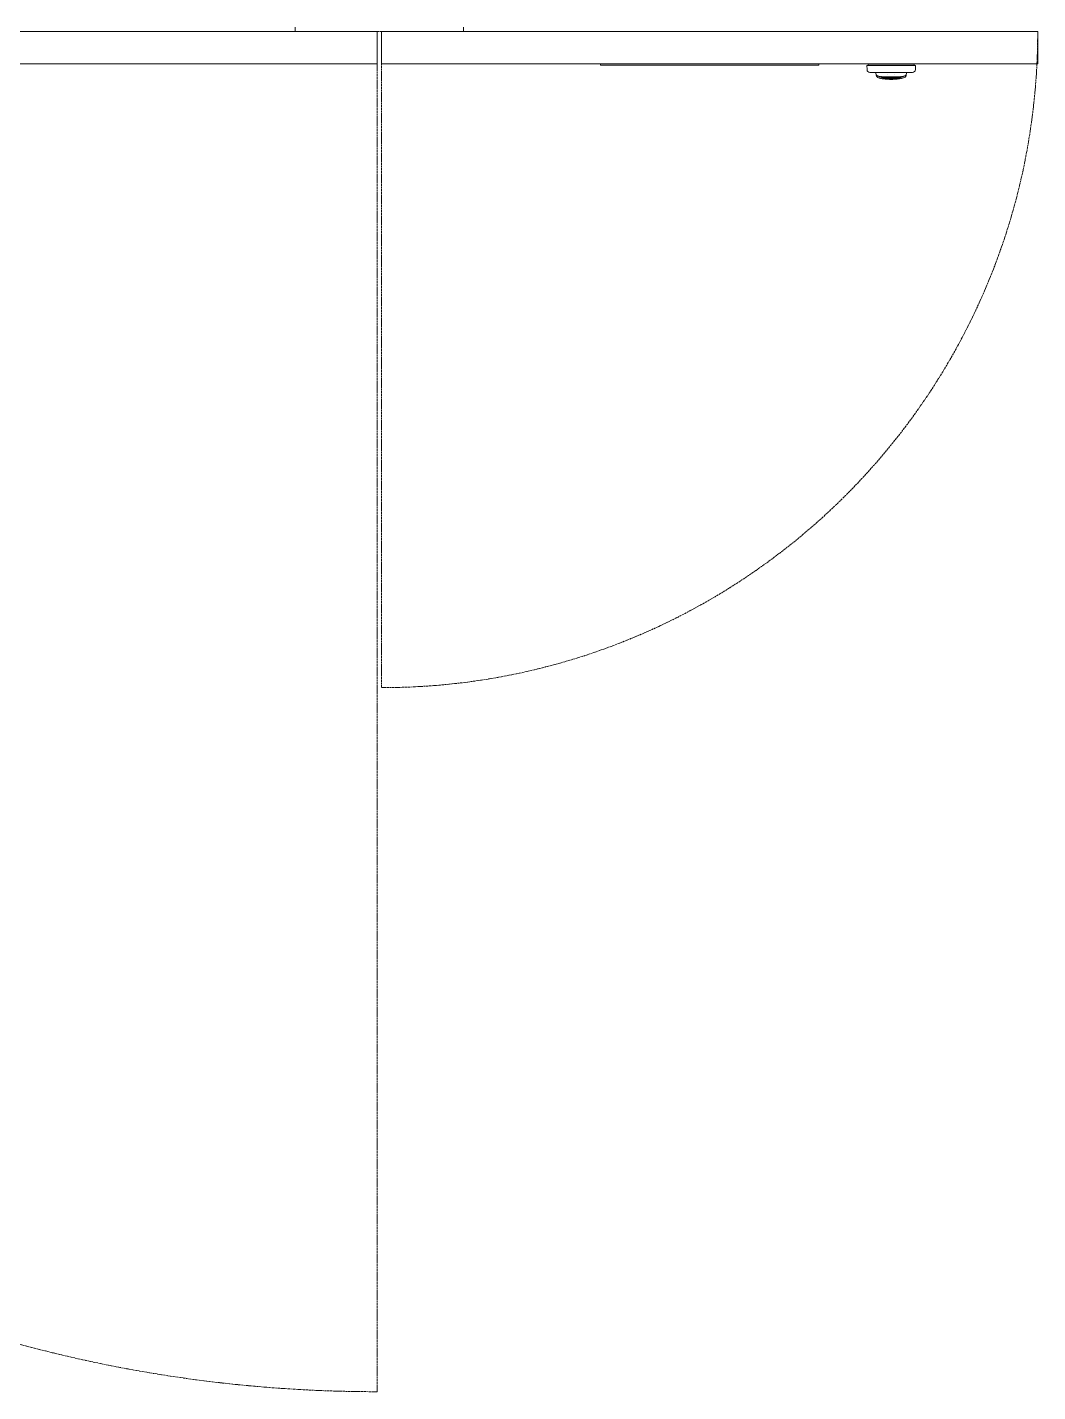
# Model space of a CAD drawing. Header units: millimetres. Extents: x 0 to 10092, y 0 to 7128.
# Drawn here: x 3515 to 4208, y 4249 to 5186 of the extents above; entities that cross this region are included whole.
import ezdxf

# ---------------------------------------------------------------- set-up
doc = ezdxf.new("R2010")
doc.units = ezdxf.units.MM
doc.header["$LTSCALE"] = 12
doc.linetypes.add('DASHED', pattern=[0.2067, 0.1654, -0.0413])
doc.layers.add('가시적인 것(ISO)', color=3, linetype='Continuous', lineweight=5, true_color=0x00ff00)
doc.layers.add('스케치 형상(ISO)', color=3, linetype='Continuous', lineweight=5, true_color=0x00ff00)

msp = doc.modelspace()

# ---------------------------------------------------------------- linework, layer by layer
at = {"layer": '가시적인 것(ISO)'}
for p, q in [((2821.517, 5182.586), (3755.017, 5182.586)), ((3698.817, 5185.586), (3698.817, 5182.586)), ((3755.017, 5182.586), (3755.017, 5160.586)), ((4208.267, 5182.586), (3758.017, 5182.586)), ((3758.017, 5182.586), (3758.017, 5160.586)), ((3814.217, 5185.586), (3814.217, 5182.586)), ((4208.267, 5182.586), (4208.267, 5160.586)), ((3755.017, 5160.586), (2821.517, 5160.586)), ((3614.499, 5160.586), (3614.499, 5160.576)), ((3614.71, 5160.586), (3614.71, 5160.576)), ((3615.869, 5160.586), (3615.869, 5160.576)), ((3680.869, 5160.576), (3615.869, 5160.576)), ((3680.869, 5160.586), (3680.869, 5160.576)), ((3682.027, 5160.586), (3682.027, 5160.576)), ((3682.238, 5160.586), (3682.238, 5160.576)), ((3758.017, 5160.586), (4208.267, 5160.586)), ((3908.142, 5159.586), (3908.142, 5160.586)), ((4058.142, 5159.586), (4058.142, 5160.586)), ((4091.868, 5160.586), (4091.868, 5159.586)), ((4123.568, 5160.586), (4123.568, 5159.586)), ((3908.142, 5159.586), (4058.142, 5159.586)), ((3913.142, 5159.586), (3913.142, 5159.576)), ((3918.142, 5159.576), (3913.142, 5159.576)), ((3918.142, 5159.586), (3918.142, 5159.576)), ((4048.142, 5159.576), (3918.142, 5159.576)), ((4048.142, 5159.586), (4048.142, 5159.576)), ((4053.142, 5159.576), (4048.142, 5159.576)), ((4053.142, 5159.586), (4053.142, 5159.576)), ((4091.118, 5159.286), (4124.318, 5159.286)), ((4091.118, 5159.286), (4091.141, 5156.569)), ((4091.868, 5159.586), (4123.568, 5159.586)), ((4092.718, 5159.286), (4092.718, 5159.436)), ((4093.141, 5154.586), (4122.294, 5154.586)), ((4097.218, 5154.162), (4097.218, 5154.586)), ((4097.218, 5153.951), (4097.218, 5154.162)), ((4103.18, 5151.615), (4101.269, 5151.615)), ((4106.273, 5151.41), (4101.683, 5151.41)), ((4106.718, 5151.205), (4102.097, 5151.205)), ((4107.162, 5151), (4102.511, 5151)), ((4107.606, 5150.795), (4102.925, 5150.795)), ((4105.218, 5153.392), (4105.218, 5153.392)), ((4106.607, 5151.455), (4106.607, 5151.494)), ((4106.748, 5151.492), (4106.829, 5151.455)), ((4106.829, 5151.455), (4107.051, 5151.352)), ((4107.051, 5151.25), (4107.051, 5151.352)), ((4107.051, 5151.352), (4107.273, 5151.25)), ((4107.273, 5151.25), (4107.494, 5151.148)), ((4107.495, 5151.045), (4107.494, 5151.148)), ((4107.494, 5151.148), (4107.717, 5151.045)), ((4107.718, 5151.045), (4107.941, 5151.148)), ((4112.51, 5150.795), (4107.829, 5150.795)), ((4107.94, 5151.045), (4107.941, 5151.148)), ((4107.941, 5151.148), (4108.162, 5151.25)), ((4108.162, 5151.25), (4108.385, 5151.352)), ((4112.924, 5151), (4108.274, 5151)), ((4108.385, 5151.352), (4108.607, 5151.455)), ((4108.385, 5151.25), (4108.385, 5151.352)), ((4108.607, 5151.455), (4108.688, 5151.492)), ((4113.338, 5151.205), (4108.718, 5151.205)), ((4108.829, 5151.455), (4108.829, 5151.494)), ((4113.752, 5151.41), (4109.162, 5151.41)), ((4110.218, 5153.392), (4110.218, 5153.392)), ((4114.167, 5151.615), (4112.255, 5151.615)), ((4118.218, 5154.162), (4118.218, 5154.586)), ((4118.218, 5154.162), (4118.218, 5153.951)), ((4122.718, 5159.286), (4122.718, 5159.436)), ((4124.318, 5159.286), (4124.294, 5156.569)), ((4112.096, 5150.59), (4103.34, 5150.59)), ((4111.682, 5150.385), (4103.754, 5150.385)), ((4111.271, 5150.181), (4104.164, 5150.181)), ((4110.2, 5149.978), (4105.235, 5149.978))]:
    msp.add_line(p, q, dxfattribs=at)
for centre, radius, start, end in [((4093.141, 5156.586), 2, 180.5, 270), ((4092.868, 5159.436), 0.15, 90, 180), ((4099.218, 5153.951), 2, 180, 263.743805), ((4107.718, 5231.486), 80, 263.743805, 276.256195), ((4116.218, 5153.951), 2, 276.256195, 0), ((4122.294, 5156.586), 2, 270, 359.5), ((4122.568, 5159.436), 0.15, 0, 90)]:
    msp.add_arc(centre, radius, start, end, dxfattribs=at)
for centre, major_axis, ratio, start_param, end_param in [((4097.51, 5151.003), (0.069, -1.982), 0.00001, 3.505521, 3.6849164), ((4107.718, 5152.237), (-8.705, 0), 0.2050626, 0.1621143, 1.0174809), ((4106.273, 5151.66), (0, 0.25), 0.4444444, 2.2604932, 4.0066341), ((4106.718, 5151.455), (0, 0.25), 0.4444444, 1.5707963, 4.7114932), ((4107.162, 5151.25), (0, 0.25), 0.4444444, 1.5707963, 4.7114932), ((4107.606, 5151.045), (0, 0.25), 0.4444444, 1.5707963, 4.7110469), ((4107.829, 5151.045), (0, 0.25), 0.4444444, 1.5721383, 4.712389), ((4108.274, 5151.25), (0, 0.25), 0.4444444, 1.5716921, 4.712389), ((4108.718, 5151.455), (0, 0.25), 0.4444444, 1.5716921, 4.712389), ((4109.162, 5151.66), (0, 0.25), 0.4444444, 2.2765512, 4.0226921), ((4107.718, 5152.237), (-8.705, 0), 0.2050626, 2.1241115, 2.9794784), ((4117.034, 5152.705), (0.949, 0.047), 0.9756838, 6.2008301, 6.2008423), ((4117.925, 5151.014), (0.069, 1.97), 0.00001, 5.7497908, 5.9317981)]:
    msp.add_ellipse(centre, major_axis=major_axis, ratio=ratio, start_param=start_param, end_param=end_param, dxfattribs=at)
for points, degree in [([(3614.71, 5160.576), (3614.583, 5160.576), (3614.499, 5160.576)], 2), ([(3615.869, 5160.576), (3615.173, 5160.576), (3614.71, 5160.576)], 2), ([(3682.027, 5160.576), (3681.564, 5160.576), (3680.869, 5160.576)], 2), ([(3682.238, 5160.576), (3682.154, 5160.576), (3682.027, 5160.576)], 2), ([(4097.431, 5153.264), (4097.431, 5153.264), (4097.431, 5153.264), (4097.431, 5153.264)], 3), ([(4098.75, 5152.222), (4098.75, 5152.222), (4098.75, 5152.222), (4098.75, 5152.222)], 3), ([(4118.004, 5153.264), (4118.004, 5153.264), (4118.004, 5153.264), (4118.004, 5153.264)], 3)]:
    msp.add_open_spline(points, degree=degree, dxfattribs=at)
for points, knots in [([(4097.439, 5153.035), (4097.44, 5153.006), (4097.441, 5152.977), (4097.442, 5152.948), (4097.443, 5152.919), (4097.445, 5152.89), (4097.445, 5152.861)], [0.34256027, 0.34256027, 0.34256027, 0.34256027, 0.66666667, 0.66666667, 0.66666667, 1, 1, 1, 1]), ([(4117.983, 5152.676), (4117.974, 5152.404), (4117.88, 5152.141), (4117.611, 5151.722), (4117.439, 5151.559), (4116.924, 5151.176), (4116.533, 5150.995), (4115.343, 5150.577), (4114.409, 5150.367), (4112.41, 5150.068), (4111.364, 5149.964), (4109.285, 5149.845), (4108.233, 5149.821), (4106.199, 5149.844), (4105.192, 5149.889), (4103.313, 5150.04), (4102.42, 5150.147), (4100.826, 5150.418), (4100.113, 5150.584), (4098.892, 5150.986), (4098.391, 5151.211), (4097.714, 5151.833), (4097.468, 5152.227), (4097.452, 5152.676)], [0, 0, 0, 0, 0.1451518, 0.1451518, 0.2929076, 0.2929076, 0.5537524, 0.5537524, 0.9533821, 0.9533821, 1.2920071, 1.2920071, 1.6011436, 1.6011436, 1.9030083, 1.9030083, 2.2062808, 2.2062808, 2.5194214, 2.5194214, 2.8597329, 2.8597329, 3.0997584, 3.0997584, 3.0997584, 3.0997584]), ([(4101.269, 5151.615), (4101.246, 5151.615), (4101.224, 5151.619), (4101.182, 5151.633), (4101.161, 5151.643), (4101.126, 5151.67), (4101.11, 5151.686), (4101.083, 5151.722), (4101.072, 5151.742), (4101.063, 5151.764)], [0, 0, 0, 0, 0.006749835, 0.006749835, 0.013426872, 0.013426872, 0.020253509, 0.020253509, 0.027219284, 0.027219284, 0.027219284, 0.027219284]), ([(4101.683, 5151.41), (4101.661, 5151.41), (4101.638, 5151.414), (4101.596, 5151.428), (4101.576, 5151.438), (4101.54, 5151.465), (4101.524, 5151.481), (4101.496, 5151.518), (4101.485, 5151.54), (4101.469, 5151.579), (4101.464, 5151.597), (4101.46, 5151.615)], [0, 0, 0, 0, 0.006749835, 0.006749835, 0.013426872, 0.013426872, 0.020253509, 0.020253509, 0.027596609, 0.027596609, 0.033169106, 0.033169106, 0.033169106, 0.033169106]), ([(4102.097, 5151.205), (4102.075, 5151.205), (4102.052, 5151.209), (4102.01, 5151.223), (4101.99, 5151.233), (4101.954, 5151.26), (4101.938, 5151.276), (4101.911, 5151.313), (4101.899, 5151.334), (4101.884, 5151.374), (4101.878, 5151.392), (4101.875, 5151.41)], [0, 0, 0, 0, 0.006749835, 0.006749835, 0.013426872, 0.013426872, 0.020253509, 0.020253509, 0.027596609, 0.027596609, 0.033169106, 0.033169106, 0.033169106, 0.033169106]), ([(4102.511, 5151), (4102.489, 5151), (4102.466, 5151.004), (4102.424, 5151.018), (4102.404, 5151.028), (4102.368, 5151.055), (4102.352, 5151.071), (4102.324, 5151.108), (4102.313, 5151.13), (4102.298, 5151.169), (4102.292, 5151.187), (4102.289, 5151.205)], [0, 0, 0, 0, 0.006749835, 0.006749835, 0.013426872, 0.013426872, 0.020253509, 0.020253509, 0.027596609, 0.027596609, 0.033154335, 0.033154335, 0.033154335, 0.033154335]), ([(4102.925, 5150.795), (4102.903, 5150.795), (4102.88, 5150.799), (4102.838, 5150.813), (4102.818, 5150.823), (4102.782, 5150.85), (4102.766, 5150.866), (4102.739, 5150.903), (4102.727, 5150.925), (4102.712, 5150.964), (4102.706, 5150.982), (4102.703, 5151)], [0, 0, 0, 0, 0.006749732, 0.006749732, 0.013426774, 0.013426774, 0.020253411, 0.020253411, 0.027596512, 0.027596512, 0.033170572, 0.033170572, 0.033170572, 0.033170572]), ([(4103.34, 5150.59), (4103.317, 5150.59), (4103.294, 5150.594), (4103.252, 5150.608), (4103.232, 5150.618), (4103.196, 5150.645), (4103.18, 5150.661), (4103.153, 5150.698), (4103.141, 5150.719), (4103.126, 5150.759), (4103.121, 5150.777), (4103.117, 5150.795)], [0, 0, 0, 0, 0.006749835, 0.006749835, 0.013426873, 0.013426873, 0.020253511, 0.020253511, 0.027596616, 0.027596616, 0.033169074, 0.033169074, 0.033169074, 0.033169074]), ([(4112.318, 5150.795), (4112.314, 5150.774), (4112.308, 5150.754), (4112.29, 5150.711), (4112.277, 5150.689), (4112.243, 5150.648), (4112.221, 5150.63), (4112.176, 5150.605), (4112.153, 5150.597), (4112.119, 5150.591), (4112.107, 5150.59), (4112.096, 5150.59)], [0.001083976, 0.001083976, 0.001083976, 0.001083976, 0.007410298, 0.007410298, 0.015192216, 0.015192216, 0.023670795, 0.023670795, 0.030763558, 0.030763558, 0.034233294, 0.034233294, 0.034233294, 0.034233294]), ([(4112.733, 5151), (4112.728, 5150.979), (4112.722, 5150.958), (4112.703, 5150.915), (4112.69, 5150.893), (4112.656, 5150.852), (4112.634, 5150.833), (4112.589, 5150.809), (4112.566, 5150.801), (4112.532, 5150.796), (4112.521, 5150.795), (4112.51, 5150.795)], [0.000878477, 0.000878477, 0.000878477, 0.000878477, 0.007395194, 0.007395194, 0.015212976, 0.015212976, 0.023668631, 0.023668631, 0.030739488, 0.030739488, 0.034028203, 0.034028203, 0.034028203, 0.034028203]), ([(4113.147, 5151.205), (4113.142, 5151.184), (4113.136, 5151.164), (4113.118, 5151.122), (4113.105, 5151.099), (4113.072, 5151.058), (4113.05, 5151.04), (4113.005, 5151.015), (4112.982, 5151.007), (4112.947, 5151.001), (4112.936, 5151), (4112.924, 5151)], [0.001098746, 0.001098746, 0.001098746, 0.001098746, 0.007410298, 0.007410298, 0.015192216, 0.015192216, 0.023670795, 0.023670795, 0.030763558, 0.030763558, 0.034233295, 0.034233295, 0.034233295, 0.034233295]), ([(4113.561, 5151.41), (4113.556, 5151.389), (4113.55, 5151.369), (4113.532, 5151.327), (4113.519, 5151.304), (4113.486, 5151.263), (4113.464, 5151.245), (4113.419, 5151.22), (4113.396, 5151.212), (4113.361, 5151.206), (4113.35, 5151.205), (4113.338, 5151.205)], [0.001083976, 0.001083976, 0.001083976, 0.001083976, 0.007410298, 0.007410298, 0.015192216, 0.015192216, 0.023670795, 0.023670795, 0.030763558, 0.030763558, 0.034233295, 0.034233295, 0.034233295, 0.034233295]), ([(4113.975, 5151.615), (4113.971, 5151.594), (4113.964, 5151.574), (4113.947, 5151.532), (4113.934, 5151.509), (4113.9, 5151.468), (4113.878, 5151.45), (4113.833, 5151.425), (4113.81, 5151.417), (4113.775, 5151.411), (4113.764, 5151.41), (4113.752, 5151.41)], [0.001083976, 0.001083976, 0.001083976, 0.001083976, 0.007410298, 0.007410298, 0.015192216, 0.015192216, 0.023670795, 0.023670795, 0.030763558, 0.030763558, 0.034233295, 0.034233295, 0.034233295, 0.034233295]), ([(4114.372, 5151.764), (4114.372, 5151.762), (4114.371, 5151.761), (4114.361, 5151.737), (4114.348, 5151.714), (4114.314, 5151.673), (4114.292, 5151.655), (4114.247, 5151.63), (4114.224, 5151.622), (4114.19, 5151.616), (4114.178, 5151.615), (4114.167, 5151.615)], [0.007027137, 0.007027137, 0.007027137, 0.007027137, 0.007410298, 0.007410298, 0.015192216, 0.015192216, 0.023670795, 0.023670795, 0.030763558, 0.030763558, 0.034233295, 0.034233295, 0.034233295, 0.034233295]), ([(4117.99, 5152.861), (4117.991, 5152.89), (4117.992, 5152.919), (4117.993, 5152.948), (4117.994, 5152.977), (4117.995, 5153.006), (4117.996, 5153.035)], [0, 0, 0, 0, 0.33333333, 0.33333333, 0.33333333, 0.65685249, 0.65685249, 0.65685249, 0.65685249]), ([(4103.754, 5150.385), (4103.731, 5150.385), (4103.709, 5150.389), (4103.667, 5150.403), (4103.646, 5150.413), (4103.611, 5150.44), (4103.595, 5150.456), (4103.567, 5150.493), (4103.556, 5150.514), (4103.54, 5150.554), (4103.535, 5150.572), (4103.531, 5150.59)], [0, 0, 0, 0, 0.006749835, 0.006749835, 0.013426873, 0.013426873, 0.020253511, 0.020253511, 0.027596616, 0.027596616, 0.033169074, 0.033169074, 0.033169074, 0.033169074]), ([(4104.164, 5150.181), (4104.142, 5150.181), (4104.12, 5150.185), (4104.078, 5150.199), (4104.058, 5150.21), (4104.022, 5150.236), (4104.006, 5150.252), (4103.979, 5150.289), (4103.968, 5150.31), (4103.953, 5150.349), (4103.949, 5150.367), (4103.945, 5150.385)], [0, 0, 0, 0, 0.006690701, 0.006690701, 0.013304948, 0.013304948, 0.020042406, 0.020042406, 0.027194509, 0.027194509, 0.032717869, 0.032717869, 0.032717869, 0.032717869]), ([(4104.893, 5149.984), (4104.906, 5149.989), (4104.919, 5149.999), (4104.931, 5150.013), (4104.944, 5150.027), (4104.957, 5150.045), (4104.97, 5150.067), (4104.971, 5150.069), (4104.973, 5150.072), (4104.975, 5150.074), (4104.986, 5150.094), (4104.998, 5150.117), (4105.01, 5150.141), (4105.016, 5150.154), (4105.023, 5150.168), (4105.03, 5150.181)], [0.0000001, 0.0000001, 0.0000001, 0.0000001, 0.25, 0.25, 0.25, 0.5, 0.5, 0.5, 0.53001235, 0.53001235, 0.53001235, 0.75, 0.75, 0.75, 0.86812168, 0.86812168, 0.86812168, 0.86812168]), ([(4105.235, 5149.978), (4105.125, 5149.978), (4105.016, 5149.98), (4104.903, 5149.983), (4104.898, 5149.983), (4104.893, 5149.984)], [-0.033079739, -0.033079739, -0.033079739, -0.033079739, 0, 0, 0.001418489, 0.001418489, 0.001418489, 0.001418489]), ([(4110.542, 5149.984), (4110.537, 5149.983), (4110.533, 5149.983), (4110.419, 5149.98), (4110.31, 5149.978), (4110.2, 5149.978)], [-0.284310849, -0.284310849, -0.284310849, -0.284310849, -0.282863216, -0.282863216, -0.249100163, -0.249100163, -0.249100163, -0.249100163]), ([(4110.405, 5150.181), (4110.412, 5150.169), (4110.418, 5150.156), (4110.424, 5150.144), (4110.437, 5150.117), (4110.451, 5150.091), (4110.464, 5150.069), (4110.477, 5150.047), (4110.49, 5150.029), (4110.503, 5150.014), (4110.516, 5150), (4110.529, 5149.989), (4110.542, 5149.984)], [0.13777902, 0.13777902, 0.13777902, 0.13777902, 0.25, 0.25, 0.25, 0.5, 0.5, 0.5, 0.75, 0.75, 0.75, 1, 1, 1, 1]), ([(4111.49, 5150.385), (4111.486, 5150.362), (4111.479, 5150.339), (4111.46, 5150.295), (4111.446, 5150.274), (4111.412, 5150.235), (4111.391, 5150.218), (4111.347, 5150.195), (4111.325, 5150.187), (4111.292, 5150.182), (4111.281, 5150.181), (4111.271, 5150.181)], [0.000336745, 0.000336745, 0.000336745, 0.000336745, 0.007326854, 0.007326854, 0.014971081, 0.014971081, 0.022999687, 0.022999687, 0.029899983, 0.029899983, 0.033035639, 0.033035639, 0.033035639, 0.033035639]), ([(4111.904, 5150.59), (4111.9, 5150.569), (4111.894, 5150.549), (4111.876, 5150.506), (4111.863, 5150.484), (4111.829, 5150.443), (4111.807, 5150.424), (4111.762, 5150.4), (4111.739, 5150.392), (4111.705, 5150.386), (4111.693, 5150.385), (4111.682, 5150.385)], [0.001083976, 0.001083976, 0.001083976, 0.001083976, 0.007410298, 0.007410298, 0.015192216, 0.015192216, 0.023670795, 0.023670795, 0.030763558, 0.030763558, 0.034233294, 0.034233294, 0.034233294, 0.034233294])]:
    msp.add_open_spline(points, degree=3, knots=knots, dxfattribs=at)
at = {"layer": '스케치 형상(ISO)', "color": 6, "linetype": 'DASHED', "ltscale": 0.725146, "true_color": 0xff00ff}
msp.add_line((3755.017, 4249.086), (3755.017, 5182.586), dxfattribs=at)
at = {"layer": '스케치 형상(ISO)', "color": 6, "linetype": 'DASHED', "ltscale": 0.604741, "true_color": 0xff00ff}
msp.add_line((3755.017, 5182.586), (3758.017, 5182.586), dxfattribs=at)
at = {"layer": '스케치 형상(ISO)', "color": 6, "linetype": 'DASHED', "ltscale": 0.726093, "true_color": 0xff00ff}
msp.add_line((3758.017, 5182.586), (3758.017, 4732.336), dxfattribs=at)
at = {"layer": '스케치 형상(ISO)', "color": 6, "linetype": 'DASHED', "ltscale": 0.725362, "true_color": 0xff00ff}
msp.add_arc((3755.017, 5182.586), 933.5, 180, 270, dxfattribs=at)
at = {"layer": '스케치 형상(ISO)', "color": 6, "linetype": 'DASHED', "ltscale": 0.725537, "true_color": 0xff00ff}
msp.add_arc((3758.017, 5182.586), 450.25, 270, 0, dxfattribs=at)

doc.saveas('drawing.dxf')
